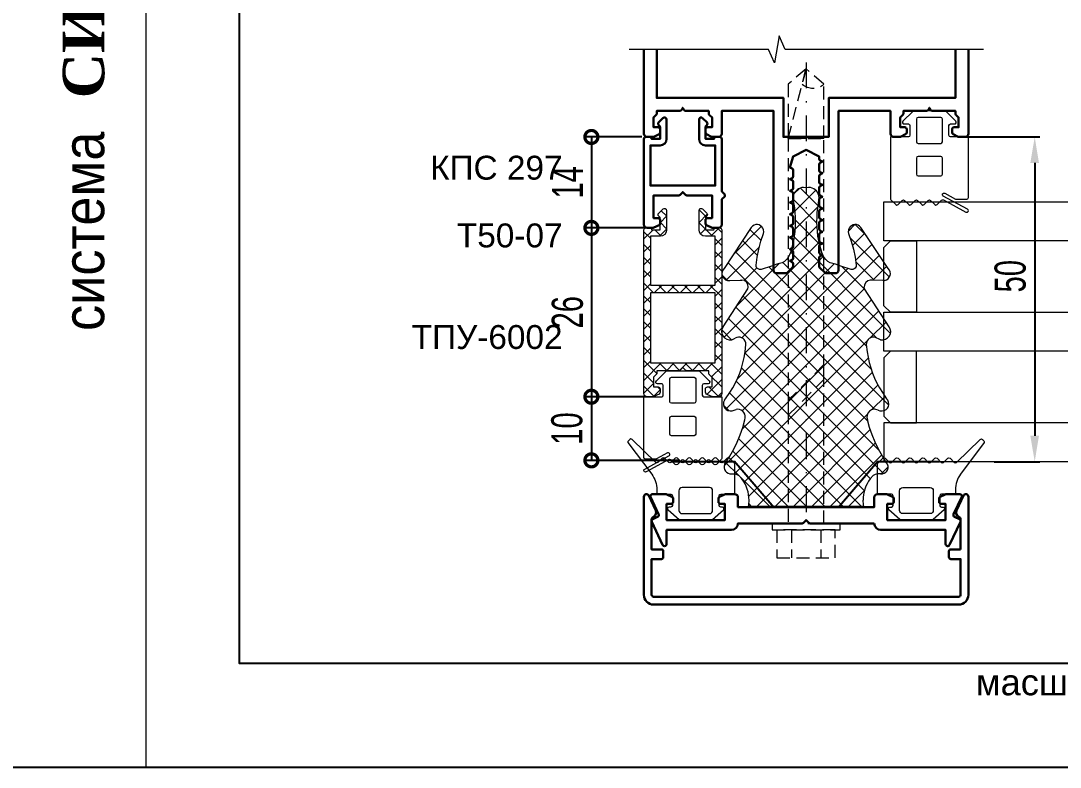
# Model space of a CAD drawing. Extents: x -37 to 8820, y -336 to 478.
# Drawn here: x 5674 to 5774.1, y 0 to 71.8 of the extents above; entities that cross this region are included whole.
import ezdxf
from ezdxf.enums import TextEntityAlignment as Align

# ---------------------------------------------------------------- set-up
doc = ezdxf.new("R2010")
doc.units = 0
doc.header["$LTSCALE"] = 5
doc.linetypes.add('DASHDOT', pattern=[1, 0.5, -0.25, 0, -0.25])
doc.linetypes.add('HIDDEN', pattern=[0.375, 0.25, -0.125])
doc.layers.get('0').update_dxf_attribs({"linetype": 'CONTINUOUS', "lineweight": 30})
doc.layers.get('DEFPOINTS').update_dxf_attribs({"linetype": 'CONTINUOUS'})
for name, color, linetype, lineweight in [('1', 6, 'DASHDOT', 13), ('2', 3, 'HIDDEN', 13), ('Dimentions', 5, 'CONTINUOUS', 15), ('Glass', 5, 'CONTINUOUS', 20), ('Герлен', 7, 'CONTINUOUS', 60), ('Зигзаг', 1, 'CONTINUOUS', 15), ('Текстовый', 7, 'CONTINUOUS', 9), ('Уплотнители', 1, 'CONTINUOUS', 20), ('Штриховка', 1, 'CONTINUOUS', 5)]:
    doc.layers.add(name, color=color, linetype=linetype, lineweight=lineweight)
doc.layers.add('Скрытые', color=14, linetype='CONTINUOUS', plot=False)
doc.styles.add('3', font='RUSS.SHX', dxfattribs={"width": 0.7, "height": 3})
doc.styles.add('Каталожный', font='arial.ttf', dxfattribs={"height": 2.5})
doc.styles.add('Фирм', font='arial.ttf', dxfattribs={"height": 3.5})
doc.styles.add('Фирм5', font='timesbd.ttf', dxfattribs={"height": 4})
doc.dimstyles.new('MX1_6', dxfattribs={"dimtxt": 3, "dimasz": 2.5, "dimexe": 0.5, "dimexo": 0, "dimgap": 0.8, "dimtad": 1, "dimlfac": 1.6, "dimdsep": 46, "dimtxsty": '3', "dimcen": 0, "dimclrd": 256, "dimclre": 256, "dimclrt": 256, "dimaunit": 1, "dimadec": 0, "dimazin": 0, "dimtfac": 1, "dimtmove": 0, "dimatfit": 1, "dimfxl": 1, "dimtvp": 1, "dimtolj": 1, "dimtzin": 0, "dimarcsym": 0})

# ---------------------------------------------------------------- blocks, each defined once
blk = doc.blocks.new('_DotSmall')
at = {"color": 0, "linetype": 'ByBlock', "const_width": 0.5}
blk.add_lwpolyline([(-0.0625, 0, 1), (0.0625, 0, 1)], format="xyb", close=True, dxfattribs=at)
blk = doc.blocks.new('*D931')
at = {"layer": 'DEFPOINTS', "color": 0, "linetype": 'Continuous', "transparency": 16777216}
for p in [(5733.77, 60.65), (5728.91, 51.9), (5734.27, 51.9)]:
    blk.add_point(p, dxfattribs=at)
at = {"layer": 'Dimentions', "linetype": 'Continuous', "lineweight": -2, "transparency": 16777216}
for p, q in [((5733.77, 60.65), (5728.41, 60.65)), ((5728.91, 60.65), (5728.91, 51.9)), ((5734.27, 51.9), (5728.41, 51.9))]:
    blk.add_line(p, q, dxfattribs=at)
at = {"layer": 'Dimentions', "linetype": 'Continuous', "lineweight": -2, "transparency": 16777216, "xscale": 2.5, "yscale": 2.5, "zscale": 2.5}
for p, rotation in [((5728.91, 60.65), 90), ((5728.91, 51.9), 270)]:
    blk.add_blockref('_DotSmall', p, dxfattribs=dict(at, rotation=rotation))
at = {"layer": 'Dimentions', "linetype": 'Continuous', "transparency": 16777216, "insert": (5726.61, 56.28), "char_height": 3, "attachment_point": 5, "rotation": 90, "style": '3'}
blk.add_mtext('\\A1;14', dxfattribs=at)
blk = doc.blocks.new('*D1158')
at = {"layer": 'DEFPOINTS', "color": 0, "transparency": 16777216}
for p in [(5764.61, 60.65), (5767.68, 29.4), (5771.6, 29.4)]:
    blk.add_point(p, dxfattribs=at)
at = {"layer": 'Dimentions', "lineweight": -2, "transparency": 16777216}
for p, q in [((5764.61, 60.65), (5772.1, 60.65)), ((5771.6, 58.15), (5771.6, 31.9)), ((5767.68, 29.4), (5772.1, 29.4))]:
    blk.add_line(p, q, dxfattribs=at)
at = {"layer": 'Dimentions', "transparency": 16777216}
for points in [[(5771.18, 58.15), (5772.01, 58.15), (5771.6, 60.65)], [(5771.18, 31.9), (5772.01, 31.9), (5771.6, 29.4)]]:
    blk.add_solid(points, dxfattribs=at)
at = {"layer": 'Dimentions', "transparency": 16777216, "insert": (5769.25, 47.25), "char_height": 3, "attachment_point": 5, "rotation": 90, "style": '3'}
blk.add_mtext('\\A1;50', dxfattribs=at)
blk = doc.blocks.new('*D1159')
at = {"layer": 'DEFPOINTS', "color": 0, "linetype": 'Continuous', "transparency": 16777216}
for p in [(5734.27, 51.9), (5728.91, 35.65), (5733.96, 35.65)]:
    blk.add_point(p, dxfattribs=at)
at = {"layer": 'Dimentions', "linetype": 'Continuous', "lineweight": -2, "transparency": 16777216}
for p, q in [((5734.27, 51.9), (5728.41, 51.9)), ((5728.91, 51.9), (5728.91, 35.65)), ((5733.96, 35.65), (5728.41, 35.65))]:
    blk.add_line(p, q, dxfattribs=at)
at = {"layer": 'Dimentions', "linetype": 'Continuous', "lineweight": -2, "transparency": 16777216, "xscale": 2.5, "yscale": 2.5, "zscale": 2.5}
for p, rotation in [((5728.91, 51.9), 90), ((5728.91, 35.65), 270)]:
    blk.add_blockref('_DotSmall', p, dxfattribs=dict(at, rotation=rotation))
at = {"layer": 'Dimentions', "linetype": 'Continuous', "transparency": 16777216, "insert": (5726.61, 43.78), "char_height": 3, "attachment_point": 5, "rotation": 90, "style": '3'}
blk.add_mtext('\\A1;26', dxfattribs=at)
blk = doc.blocks.new('*D1160')
at = {"layer": 'DEFPOINTS', "color": 0, "linetype": 'Continuous', "transparency": 16777216}
for p in [(5733.77, 35.65), (5728.91, 29.53), (5737.4, 29.53)]:
    blk.add_point(p, dxfattribs=at)
at = {"layer": 'Dimentions', "linetype": 'Continuous', "lineweight": -2, "transparency": 16777216}
for p, q in [((5733.77, 35.65), (5728.41, 35.65)), ((5728.91, 35.65), (5728.91, 29.53)), ((5737.4, 29.53), (5728.41, 29.53))]:
    blk.add_line(p, q, dxfattribs=at)
at = {"layer": 'Dimentions', "linetype": 'Continuous', "lineweight": -2, "transparency": 16777216, "xscale": 2.5, "yscale": 2.5, "zscale": 2.5}
for p, rotation in [((5728.91, 35.65), 90), ((5728.91, 29.53), 270)]:
    blk.add_blockref('_DotSmall', p, dxfattribs=dict(at, rotation=rotation))
at = {"layer": 'Dimentions', "linetype": 'Continuous', "transparency": 16777216, "insert": (5726.56, 32.59), "char_height": 3, "attachment_point": 5, "rotation": 90, "style": '3'}
blk.add_mtext('\\A1;10', dxfattribs=at)
blk = doc.blocks.new('6')
at = {"layer": 'Уплотнители'}
blk.add_line((4.14, 15.94), (4.14, 4.85), dxfattribs=at)
for points in [[(8.16, 18.24), (8.31, 18.16), (8.95, 17.74), (9.6, 17.36), (10.28, 17.03), (10.99, 16.75), (11.71, 16.5), (12.45, 16.31), (12.64, 16.26)], [(14.34, 18.26), (14.47, 18.15), (15.06, 17.74)], [(21.4, 18.38), (25.03, 16.01), (25.19, 15.97)], [(31.07, 15.55), (30.96, 15.67), (27, 18.3)], [(7.25, 17.55), (7.25, 17.56), (7.25, 17.48), (7.24, 17.26), (7.17, 17.05), (7.09, 16.86), (6.75, 16.57)], [(7.25, 17.48), (7.25, 17.47)], [(13.3, 17.5), (13.37, 17.33), (13.44, 17.14)], [(20.15, 17.56), (20.22, 17.37), (20.31, 17.22)], [(25.85, 17.96), (25.83, 17.77), (25.87, 16.75), (25.89, 16.58)], [(25.83, 17.77), (25.83, 17.75)], [(18.98, 16.26), (19.68, 16.19), (19.86, 16.2)], [(25.87, 16.75), (25.87, 16.73)], [(4.14, 15.94), (4.25, 15.92), (4.69, 15.89)], [(25.03, 16.01), (25.03, 16)], [(34.8, 10.16), (34.77, 10.39), (34.8, 10.63)], [(34.77, 10.39), (34.77, 10.38)], [(27.55, 8.08), (27.55, 8.07)], [(27.23, 7.06), (27.23, 7.05)], [(26.89, 6.06), (26.89, 6.04)], [(27, 2.49), (30.96, 5.12), (31.07, 5.24)], [(4.14, 4.85), (4.25, 4.87), (4.69, 4.9)], [(7.25, 3.21), (7.25, 3.23), (7.25, 3.31), (7.24, 3.52), (7.17, 3.74), (7.09, 3.93), (6.75, 4.22)], [(8.16, 2.55), (8.31, 2.64), (8.95, 3.05), (9.6, 3.43), (10.28, 3.76), (10.99, 4.04), (11.71, 4.29), (12.45, 4.48)], [(19.86, 4.59), (19.68, 4.61), (18.98, 4.53)], [(21.4, 2.41), (25.03, 4.78), (25.19, 4.82)], [(25.85, 2.83), (25.83, 3.02), (25.87, 4.04), (25.89, 4.22)], [(25.87, 4.04), (25.87, 4.03)], [(7.25, 3.31), (7.25, 3.29)], [(13.37, 3.46), (13.37, 3.47), (13.3, 3.29)], [(15.06, 3.05), (14.47, 2.64), (14.34, 2.53)], [(20.15, 3.23), (20.22, 3.42), (20.31, 3.57)], [(25.83, 3.02), (25.83, 3.01)]]:
    blk.add_lwpolyline(points, dxfattribs=at)
for points in [[(34.01, 11.63), (33.78, 11.66), (33.55, 11.63), (32.83, 11.52, -0.091156), (29.23, 11.71), (28.54, 11.9), (28.3, 11.99), (28.06, 12.12), (27.86, 12.29), (27.68, 12.48), (27.55, 12.71), (27.41, 13.22), (27.23, 13.73), (26.89, 14.73), (26.91, 14.88), (26.96, 15.02), (27.04, 15.13), (27.18, 15.2), (27.32, 15.22), (28.09, 15.11), (28.87, 14.95), (29.63, 14.75), (30.38, 14.49), (30.54, 14.46), (30.72, 14.49)], [(30.72, 6.3), (30.54, 6.33), (30.38, 6.3), (29.63, 6.04), (28.87, 5.84), (28.09, 5.67), (27.32, 5.57), (27.18, 5.59), (27.04, 5.66), (26.96, 5.78), (26.91, 5.91), (26.89, 6.06), (27.23, 7.06), (27.41, 7.57), (27.55, 8.08), (27.68, 8.31), (27.86, 8.5), (28.06, 8.67), (28.3, 8.8), (28.54, 8.88), (29.23, 9.08, -0.091156), (32.83, 9.27), (33.55, 9.16), (33.78, 9.13), (34.01, 9.16)]]:
    blk.add_lwpolyline(points, format="xyb", dxfattribs=at)
blk.add_arc((12.73, 3.81), 0.725, 331.9967, 113.1643, dxfattribs=at)
for points in [[(8.16, 18.24), (7.71, 18.46), (7.17, 18.06), (7.25, 17.56)], [(14.34, 18.26), (13.77, 18.56), (13.2, 18.12), (13.3, 17.5)], [(21.4, 18.38), (20.8, 18.83), (19.98, 18.25), (20.15, 17.56)], [(27, 18.3), (26.59, 18.7), (25.97, 18.51), (25.85, 17.96)], [(12.64, 16.26), (13.11, 16.19), (13.59, 16.67), (13.44, 17.14)], [(15.06, 17.74), (16.32, 16.93), (17.5, 16.51), (18.98, 16.26)], [(19.86, 16.2), (20.31, 16.33), (20.53, 16.81), (20.31, 17.22)], [(4.69, 15.89), (5.41, 15.88), (6.18, 16.13), (6.75, 16.57)], [(25.19, 15.97), (25.54, 15.94), (25.89, 16.23), (25.89, 16.58)], [(30.72, 14.49), (31.17, 14.59), (31.4, 15.2), (31.07, 15.55)], [(34.8, 10.63), (34.81, 11.08), (34.45, 11.55), (34.01, 11.63)], [(34.01, 9.16), (34.48, 9.29), (34.79, 9.66), (34.8, 10.16)], [(31.07, 5.24), (31.4, 5.59), (31.17, 6.2), (30.72, 6.3)], [(6.75, 4.22), (6.18, 4.66), (5.41, 4.9), (4.69, 4.9)], [(18.98, 4.53), (17.59, 4.3), (16.23, 3.84), (15.06, 3.05)], [(20.31, 3.57), (20.52, 3.98), (20.33, 4.45), (19.86, 4.59)], [(25.89, 4.22), (25.88, 4.56), (25.53, 4.85), (25.19, 4.82)], [(7.25, 3.23), (7.18, 2.72), (7.71, 2.33), (8.16, 2.55)], [(13.3, 3.29), (13.2, 2.67), (13.77, 2.23), (14.34, 2.53)], [(20.15, 3.23), (19.98, 2.53), (20.8, 1.95), (21.4, 2.41)], [(25.85, 2.83), (25.94, 2.29), (26.63, 2.1), (27, 2.49)]]:
    blk.add_open_spline(points, degree=3, dxfattribs=at)

msp = doc.modelspace()

# ---------------------------------------------------------------- hatches: boundary and pattern name
at = {"layer": 'Штриховка', "lineweight": 5}
h = msp.add_hatch(dxfattribs=at)
h.set_pattern_fill('NET', color=256, scale=10, angle=135, style=0)
h.set_pattern_definition([(135, (3554.3131, -7072.7555), (-0.88388348, -0.88388348), []), (225, (3554.3131, -7072.7555), (0.88388348, -0.88388348), [])])
edge = h.paths.add_edge_path()
edge.add_spline(control_points=[(5749.3553, 55.7916), (5748.8962, 55.8074), (5748.4271, 55.4426), (5748.3486, 55.0026)], knot_values=[0, 0, 0, 0, 1, 1, 1, 1], degree=3, periodic=0)
edge.add_line((5748.3486, 55.0026), (5748.3214, 54.7713))
edge.add_line((5748.3214, 54.7713), (5748.3486, 54.5401))
edge.add_line((5748.3486, 54.5401), (5748.4575, 53.8191))
edge.add_arc((5738.5947, 52.5414), 9.9451, 346.547552, 367.381309, ccw=False)
edge.add_line((5748.267, 50.2278), (5748.0766, 49.534))
edge.add_line((5748.0766, 49.534), (5747.995, 49.2892))
edge.add_line((5747.995, 49.2892), (5747.8589, 49.0579))
edge.add_line((5747.8589, 49.0579), (5747.6957, 48.8538))
edge.add_line((5747.6957, 48.8538), (5747.5052, 48.677))
edge.add_line((5747.5052, 48.677), (5747.274, 48.541))
edge.add_line((5747.274, 48.541), (5746.757, 48.4049))
edge.add_line((5746.757, 48.4049), (5746.2537, 48.2281))
edge.add_line((5746.2537, 48.2281), (5745.2471, 47.888))
edge.add_line((5745.2471, 47.888), (5745.0974, 47.9016))
edge.add_line((5745.0974, 47.9016), (5744.9614, 47.956))
edge.add_line((5744.9614, 47.956), (5744.8526, 48.0376))
edge.add_line((5744.8526, 48.0376), (5744.7846, 48.1737))
edge.add_line((5744.7846, 48.1737), (5744.7573, 48.3097))
edge.add_line((5744.7573, 48.3097), (5744.8662, 49.0851))
edge.add_line((5744.8662, 49.0851), (5745.0294, 49.8605))
edge.add_line((5745.0294, 49.8605), (5745.2335, 50.6223))
edge.add_line((5745.2335, 50.6223), (5745.4919, 51.3705))
edge.add_line((5745.4919, 51.3705), (5745.5191, 51.5337))
edge.add_line((5745.5191, 51.5337), (5745.4919, 51.7106))
edge.add_spline(control_points=[(5745.4919, 51.7106), (5745.3929, 52.1654), (5744.7809, 52.3948), (5744.4309, 52.0642)], knot_values=[0, 0, 0, 0, 1, 1, 1, 1], degree=3, periodic=0)
edge.add_line((5744.4309, 52.0642), (5744.3084, 51.9554))
edge.add_line((5744.3084, 51.9554), (5741.683, 47.9968))
edge.add_spline(control_points=[(5741.683, 47.9968), (5741.2792, 47.5819), (5741.4708, 46.9618), (5742.0231, 46.8405)], knot_values=[0, 0, 0, 0, 1, 1, 1, 1], degree=3, periodic=0)
edge.add_line((5742.0231, 46.8405), (5742.2135, 46.8269))
edge.add_line((5742.2135, 46.8269), (5743.2338, 46.8678))
edge.add_line((5743.2338, 46.8678), (5743.397, 46.8814))
edge.add_spline(control_points=[(5743.397, 46.8814), (5743.7491, 46.8827), (5744.0393, 46.5311), (5744.0092, 46.1876)], knot_values=[0, 0, 0, 0, 1, 1, 1, 1], degree=3, periodic=0)
edge.add_line((5744.0092, 46.1876), (5743.9683, 46.0243))
edge.add_line((5743.9683, 46.0243), (5741.6014, 42.3922))
edge.add_spline(control_points=[(5741.6014, 42.3922), (5741.1468, 41.7932), (5741.7265, 40.9745), (5742.4176, 41.1407)], knot_values=[0, 0, 0, 0, 1, 1, 1, 1], degree=3, periodic=0)
edge.add_line((5742.4176, 41.1407), (5742.608, 41.2087))
edge.add_line((5742.608, 41.2087), (5742.7576, 41.304))
edge.add_spline(control_points=[(5742.7576, 41.304), (5743.168, 41.5191), (5743.6528, 41.3015), (5743.7779, 40.8551)], knot_values=[0, 0, 0, 0, 1, 1, 1, 1], degree=3, periodic=0)
edge.add_line((5743.7771, 40.8659), (5743.7915, 40.6782))
edge.add_line((5743.7915, 40.6782), (5743.7235, 39.9708))
edge.add_spline(control_points=[(5743.7235, 39.9708), (5743.4727, 38.4946), (5743.0513, 37.3173), (5742.2407, 36.0531)], knot_values=[0, 0, 0, 0, 1, 1, 1, 1], degree=3, periodic=0)
edge.add_line((5742.2407, 36.0531), (5741.8326, 35.4681))
edge.add_line((5741.8326, 35.4681), (5741.7238, 35.3321))
edge.add_spline(control_points=[(5741.7238, 35.3321), (5741.42, 34.761), (5741.8657, 34.1914), (5742.4856, 34.2982)], knot_values=[0, 0, 0, 0, 1, 1, 1, 1], degree=3, periodic=0)
edge.add_line((5742.4856, 34.2982), (5742.6488, 34.3662))
edge.add_line((5742.6488, 34.3662), (5742.8393, 34.4343))
edge.add_spline(control_points=[(5742.8393, 34.4343), (5743.3124, 34.5823), (5743.7958, 34.0987), (5743.7235, 33.6317)], knot_values=[0, 0, 0, 0, 1, 1, 1, 1], degree=3, periodic=0)
edge.add_line((5743.7274, 33.6455), (5743.6691, 33.4412))
edge.add_line((5743.6691, 33.4412), (5743.4786, 32.7066))
edge.add_line((5743.4786, 32.7066), (5743.2338, 31.9857))
edge.add_line((5743.2338, 31.9857), (5742.9481, 31.2783))
edge.add_line((5742.9481, 31.2783), (5742.6216, 30.5981))
edge.add_line((5742.6216, 30.5981), (5742.2407, 29.9451))
edge.add_line((5742.2407, 29.9451), (5741.819, 29.3058))
edge.add_line((5741.819, 29.3058), (5741.7374, 29.1561))
edge.add_spline(control_points=[(5741.7374, 29.1561), (5741.5193, 28.7034), (5741.9195, 28.1676), (5742.4176, 28.2447)], knot_values=[0, 0, 0, 0, 1, 1, 1, 1], degree=3, periodic=0)
edge.add_line((5742.4176, 28.2447), (5742.4312, 28.2447))
edge.add_line((5742.4312, 28.2447), (5742.4992, 28.2447))
edge.add_line((5742.4992, 28.2447), (5742.7168, 28.2311))
edge.add_line((5742.7168, 28.2311), (5742.9345, 28.1631))
edge.add_line((5742.9345, 28.1631), (5743.1249, 28.0815))
edge.add_line((5743.1249, 28.0815), (5743.4106, 27.7414))
edge.add_spline(control_points=[(5743.4106, 27.7414), (5743.8516, 27.1773), (5744.0962, 26.4012), (5744.0908, 25.6873)], knot_values=[0, 0, 0, 0, 1, 1, 1, 1], degree=3, periodic=0)
edge.add_line((5744.0908, 25.6873), (5744.0636, 25.2384))
edge.add_line((5744.0636, 25.2384), (5744.0444, 25.1295))
edge.add_line((5744.0444, 25.1295), (5755.1287, 25.1295))
edge.add_line((5755.1287, 25.1295), (5755.1095, 25.2384))
edge.add_line((5755.1095, 25.2384), (5755.0823, 25.6873))
edge.add_spline(control_points=[(5755.0823, 25.6873), (5755.0769, 26.4012), (5755.3215, 27.1775), (5755.7625, 27.7414)], knot_values=[0, 0, 0, 0, 1, 1, 1, 1], degree=3, periodic=0)
edge.add_line((5755.7548, 27.7323), (5756.0482, 28.0815))
edge.add_line((5756.0482, 28.0815), (5756.2386, 28.1631))
edge.add_line((5756.2386, 28.1631), (5756.4563, 28.2311))
edge.add_line((5756.4563, 28.2311), (5756.6739, 28.2447))
edge.add_line((5756.6739, 28.2447), (5756.6875, 28.2447))
edge.add_line((5756.6875, 28.2447), (5756.7555, 28.2447))
edge.add_spline(control_points=[(5756.7555, 28.2447), (5757.2591, 28.1719), (5757.6518, 28.7016), (5757.4357, 29.1561)], knot_values=[0, 0, 0, 0, 1, 1, 1, 1], degree=3, periodic=0)
edge.add_line((5757.4357, 29.1561), (5757.3405, 29.3058))
edge.add_line((5757.3405, 29.3058), (5756.9324, 29.9451))
edge.add_line((5756.9324, 29.9451), (5756.5515, 30.5981))
edge.add_line((5756.5515, 30.5981), (5756.225, 31.2783))
edge.add_line((5756.225, 31.2783), (5755.9393, 31.9857))
edge.add_line((5755.9393, 31.9857), (5755.6945, 32.7066))
edge.add_line((5755.6945, 32.7066), (5755.504, 33.4412))
edge.add_arc((5756.1704, 33.7263), 0.7248, 61.996669, 203.164313, ccw=False)
edge.add_line((5756.5107, 34.3662), (5756.6875, 34.2982))
edge.add_spline(control_points=[(5756.6875, 34.2982), (5757.3074, 34.1914), (5757.7531, 34.761), (5757.4493, 35.3321)], knot_values=[0, 0, 0, 0, 1, 1, 1, 1], degree=3, periodic=0)
edge.add_line((5757.4493, 35.3321), (5757.3405, 35.4681))
edge.add_line((5757.3405, 35.4681), (5756.9324, 36.0531))
edge.add_spline(control_points=[(5756.9324, 36.0531), (5756.1425, 37.2275), (5755.6811, 38.5817), (5755.4496, 39.9708)], knot_values=[0, 0, 0, 0, 1, 1, 1, 1], degree=3, periodic=0)
edge.add_line((5755.4496, 39.9708), (5755.368, 40.6782))
edge.add_line((5755.368, 40.6782), (5755.3952, 40.8551))
edge.add_spline(control_points=[(5755.3952, 40.8551), (5755.531, 41.3194), (5755.9983, 41.5126), (5756.4154, 41.304)], knot_values=[0, 0, 0, 0, 1, 1, 1, 1], degree=3, periodic=0)
edge.add_line((5756.4025, 41.3122), (5756.5651, 41.2087))
edge.add_line((5756.5651, 41.2087), (5756.7555, 41.1407))
edge.add_spline(control_points=[(5756.7555, 41.1407), (5757.4466, 40.9745), (5758.0263, 41.7932), (5757.5717, 42.3922)], knot_values=[0, 0, 0, 0, 1, 1, 1, 1], degree=3, periodic=0)
edge.add_line((5757.5717, 42.3922), (5755.2047, 46.0243))
edge.add_line((5755.2047, 46.0243), (5755.1639, 46.1876))
edge.add_spline(control_points=[(5755.1639, 46.1876), (5755.1342, 46.5268), (5755.4163, 46.8732), (5755.7625, 46.8814)], knot_values=[0, 0, 0, 0, 1, 1, 1, 1], degree=3, periodic=0)
edge.add_line((5755.7447, 46.8827), (5755.9393, 46.8678))
edge.add_line((5755.9393, 46.8678), (5756.9596, 46.8269))
edge.add_line((5756.9596, 46.8269), (5757.15, 46.8405))
edge.add_spline(control_points=[(5757.15, 46.8405), (5757.6914, 46.9335), (5757.8785, 47.62), (5757.4901, 47.9968)], knot_values=[0, 0, 0, 0, 1, 1, 1, 1], degree=3, periodic=0)
edge.add_line((5757.4901, 47.9968), (5754.8647, 51.9554))
edge.add_line((5754.8647, 51.9554), (5754.7422, 52.0642))
edge.add_spline(control_points=[(5754.7422, 52.0642), (5754.3922, 52.3948), (5753.7802, 52.1654), (5753.6812, 51.7106)], knot_values=[0, 0, 0, 0, 1, 1, 1, 1], degree=3, periodic=0)
edge.add_line((5753.6812, 51.7106), (5753.654, 51.5337))
edge.add_line((5753.654, 51.5337), (5753.6812, 51.3705))
edge.add_line((5753.6812, 51.3705), (5753.9396, 50.6223))
edge.add_line((5753.9396, 50.6223), (5754.1437, 49.8605))
edge.add_line((5754.1437, 49.8605), (5754.3069, 49.0851))
edge.add_line((5754.3069, 49.0851), (5754.4157, 48.3097))
edge.add_line((5754.4157, 48.3097), (5754.3885, 48.1737))
edge.add_line((5754.3885, 48.1737), (5754.3205, 48.0376))
edge.add_line((5754.3205, 48.0376), (5754.1981, 47.956))
edge.add_line((5754.1981, 47.956), (5754.0757, 47.9016))
edge.add_line((5754.0757, 47.9016), (5753.926, 47.888))
edge.add_line((5753.926, 47.888), (5752.9194, 48.2281))
edge.add_line((5752.9194, 48.2281), (5752.4161, 48.4049))
edge.add_line((5752.4161, 48.4049), (5751.8991, 48.541))
edge.add_line((5751.8991, 48.541), (5751.6679, 48.677))
edge.add_line((5751.6679, 48.677), (5751.4774, 48.8538))
edge.add_line((5751.4774, 48.8538), (5751.3142, 49.0579))
edge.add_line((5751.3142, 49.0579), (5751.1781, 49.2892))
edge.add_line((5751.1781, 49.2892), (5751.0965, 49.534))
edge.add_line((5751.0965, 49.534), (5750.9061, 50.2278))
edge.add_arc((5760.5784, 52.5414), 9.9451, 172.618691, 193.452448, ccw=False)
edge.add_line((5750.7156, 53.8191), (5750.8245, 54.5401))
edge.add_line((5750.8245, 54.5401), (5750.8517, 54.7713))
edge.add_line((5750.8517, 54.7713), (5750.8245, 55.0026))
edge.add_spline(control_points=[(5750.8245, 55.0026), (5750.692, 55.4778), (5750.3193, 55.787), (5749.8178, 55.7916)], knot_values=[0, 0, 0, 0, 1, 1, 1, 1], degree=3, periodic=0)
edge.add_line((5749.8178, 55.7916), (5749.5865, 55.7644))
edge.add_line((5749.5865, 55.7644), (5749.3553, 55.7916))
h = msp.add_hatch(dxfattribs=at)
h.set_pattern_fill('ANSI37', color=256, scale=7, style=0)
h.set_pattern_definition([(45, (8108.3299, 7175.7202), (-0.61871843, 0.61871843), []), (135, (8108.3299, 7175.7202), (-0.61871843, -0.61871843), [])])
h.paths.add_polyline_path([(5740.8365, 45.6533), (5734.5865, 45.6533), (5734.5865, 38.9033), (5740.8365, 38.9033)], flags=16)
edge = h.paths.add_edge_path()
edge.add_line((5740.8365, 46.4033), (5740.8365, 51.0908))
edge.add_line((5740.8365, 51.0908), (5739.899, 51.0908))
edge.add_arc((5739.899, 51.7158), 0.625, 180, 270, ccw=False)
edge.add_line((5739.274, 51.7158), (5739.274, 53.5801))
edge.add_arc((5739.4723, 53.5801), 0.1982, 45, 180, ccw=False)
edge.add_line((5739.6124, 53.7202), (5740.0316, 53.301))
edge.add_arc((5739.899, 53.1684), 0.1875, -45, 45, ccw=False)
edge.add_line((5740.0316, 53.0359), (5739.899, 52.9033))
edge.add_line((5739.899, 52.9033), (5739.899, 51.7158))
edge.add_line((5739.899, 51.7158), (5740.7115, 51.7158))
edge.add_arc((5740.899, 51.7158), 0.1875, 90, 180, ccw=False)
edge.add_line((5740.899, 51.9033), (5741.274, 51.9033))
edge.add_arc((5741.274, 51.7158), 0.1875, 0, 90, ccw=False)
edge.add_line((5741.4615, 51.7158), (5741.4615, 35.9658))
edge.add_arc((5741.149, 35.9658), 0.3125, -90, 0, ccw=False)
edge.add_line((5741.149, 35.6533), (5740.5683, 35.6533))
edge.add_arc((5740.5683, 35.8408), 0.1875, 243.434949, 270, ccw=False)
edge.add_line((5740.4845, 35.6731), (5740.0027, 35.914))
edge.add_arc((5740.0865, 36.0817), 0.1875, 180, 243.434949, ccw=False)
edge.add_line((5739.899, 36.0817), (5739.899, 36.4033))
edge.add_arc((5740.0865, 36.4033), 0.1875, 90, 180, ccw=False)
edge.add_line((5740.0865, 36.5908), (5740.524, 36.5908))
edge.add_line((5740.524, 36.5908), (5740.524, 37.5283))
edge.add_line((5740.524, 37.5283), (5740.2665, 37.7859))
edge.add_arc((5740.399, 37.9184), 0.1875, 180, 225, ccw=False)
edge.add_line((5740.2115, 37.9184), (5740.2115, 38.1533))
edge.add_line((5740.2115, 38.1533), (5738.1017, 38.1533))
edge.add_arc((5738.1017, 38.3408), 0.1875, 225, 270, ccw=False)
edge.add_line((5737.9691, 38.2082), (5737.7115, 38.4658))
edge.add_line((5737.7115, 38.4658), (5737.454, 38.2082))
edge.add_arc((5737.3214, 38.3408), 0.1875, 270, 315, ccw=False)
edge.add_line((5737.3214, 38.1533), (5735.2115, 38.1533))
edge.add_line((5735.2115, 38.1533), (5735.2115, 37.9184))
edge.add_arc((5735.024, 37.9184), 0.1875, -45, 0, ccw=False)
edge.add_line((5735.1566, 37.7859), (5734.899, 37.5283))
edge.add_line((5734.899, 37.5283), (5734.899, 36.5908))
edge.add_line((5734.899, 36.5908), (5735.3365, 36.5908))
edge.add_arc((5735.3365, 36.4033), 0.1875, 0, 90, ccw=False)
edge.add_line((5735.524, 36.4033), (5735.524, 36.0817))
edge.add_arc((5735.3365, 36.0817), 0.1875, -63.434949, 0, ccw=False)
edge.add_line((5735.4204, 35.914), (5734.9386, 35.6731))
edge.add_arc((5734.8548, 35.8408), 0.1875, 270, 296.565051, ccw=False)
edge.add_line((5734.8548, 35.6533), (5734.274, 35.6533))
edge.add_arc((5734.274, 35.9658), 0.3125, 180, 270, ccw=False)
edge.add_line((5733.9615, 35.9658), (5733.9615, 51.7158))
edge.add_arc((5734.149, 51.7158), 0.1875, 90, 180, ccw=False)
edge.add_line((5734.149, 51.9033), (5734.524, 51.9033))
edge.add_arc((5734.524, 51.7158), 0.1875, 0, 90, ccw=False)
edge.add_line((5734.7115, 51.7158), (5735.524, 51.7158))
edge.add_line((5735.524, 51.7158), (5735.524, 52.9033))
edge.add_line((5735.524, 52.9033), (5735.3915, 53.0359))
edge.add_arc((5735.524, 53.1684), 0.1875, 135, 225, ccw=False)
edge.add_line((5735.3915, 53.301), (5735.8107, 53.7202))
edge.add_arc((5735.9508, 53.5801), 0.1982, 0, 135, ccw=False)
edge.add_line((5736.149, 53.5801), (5736.149, 51.7158))
edge.add_arc((5735.524, 51.7158), 0.625, -90, 0, ccw=False)
edge.add_line((5735.524, 51.0908), (5734.5865, 51.0908))
edge.add_line((5734.5865, 51.0908), (5734.5865, 46.4033))
edge.add_line((5734.5865, 46.4033), (5740.8365, 46.4033))

# ---------------------------------------------------------------- linework, layer by layer
msp.add_lwpolyline([(5733.9615, 69.0804), (5733.9615, 60.9658, 0.41421356), (5734.274, 60.6533), (5734.8548, 60.6533, 0.11643382), (5734.9386, 60.6731), (5735.4204, 60.914, 0.28407904), (5735.524, 61.0817), (5735.524, 61.4033, 0.41421356), (5735.3365, 61.5908), (5734.899, 61.5908), (5734.899, 62.5283), (5735.1566, 62.7859, 0.19891237), (5735.2115, 62.9184), (5735.2115, 63.1533), (5737.4394, 63.1533, 0.28407904), (5737.6071, 63.2569), (5737.7115, 63.4658), (5737.816, 63.2569, 0.28407904), (5737.9837, 63.1533), (5740.2115, 63.1533), (5740.2115, 62.9184, 0.19891237), (5740.2665, 62.7859), (5740.524, 62.5283), (5740.524, 61.5908), (5740.0865, 61.5908, 0.41421356), (5739.899, 61.4033), (5739.899, 61.0817, 0.28407904), (5740.0027, 60.914), (5740.4845, 60.6731, 0.11643382), (5740.5683, 60.6533), (5741.149, 60.6533, 0.41421356), (5741.4615, 60.9658), (5741.4615, 63.1533), (5746.4615, 63.1533), (5746.4615, 47.8408, 0.41421356), (5746.774, 47.5283), (5747.6339, 47.5283, 0.19891237), (5747.7665, 47.5832), (5748.2816, 48.0984, 0.19891237), (5748.3365, 48.2309), (5748.3365, 48.4436, 0.28407904), (5748.2329, 48.6113), (5748.024, 48.7158), (5748.2329, 48.8202, 0.28407904), (5748.3365, 48.9879), (5748.3365, 49.5686, 0.28407904), (5748.2329, 49.7363), (5748.024, 49.8408), (5748.2329, 49.9452, 0.28407904), (5748.3365, 50.1129), (5748.3365, 50.6936, 0.28407904), (5748.2329, 50.8613), (5748.024, 50.9658), (5748.2329, 51.0702, 0.28407904), (5748.3365, 51.2379), (5748.3365, 51.8186, 0.28407904), (5748.2329, 51.9863), (5748.024, 52.0908), (5748.2329, 52.1952, 0.28407904), (5748.3365, 52.3629), (5748.3365, 52.9436, 0.28407904), (5748.2329, 53.1113), (5748.024, 53.2158), (5748.2329, 53.3202, 0.28407904), (5748.3365, 53.4879), (5748.3365, 54.0686, 0.28407904), (5748.2329, 54.2363), (5748.024, 54.3408), (5748.2329, 54.4452, 0.28407904), (5748.3365, 54.6129), (5748.3365, 55.1936, 0.28407904), (5748.2329, 55.3613), (5748.024, 55.4658), (5748.2329, 55.5702, 0.28407904), (5748.3365, 55.7379), (5748.3365, 56.3186, 0.28407904), (5748.2329, 56.4863), (5748.024, 56.5908), (5748.2329, 56.6952, 0.28407904), (5748.3365, 56.8629), (5748.3365, 57.4436, 0.28407904), (5748.2329, 57.6113), (5748.024, 57.7158), (5748.3365, 58.7783), (5749.5865, 59.4033), (5750.8365, 58.7783), (5750.8365, 58.5504, 0.28407904), (5750.9402, 58.3827), (5751.149, 58.2783), (5750.9402, 58.1738, 0.28407904), (5750.8365, 58.0061), (5750.8365, 57.4254, 0.28407904), (5750.9402, 57.2577), (5751.149, 57.1533), (5750.9402, 57.0488, 0.28407904), (5750.8365, 56.8811), (5750.8365, 56.3004, 0.28407904), (5750.9402, 56.1327), (5751.149, 56.0283), (5750.9402, 55.9238, 0.28407904), (5750.8365, 55.7561), (5750.8365, 55.1754, 0.28407904), (5750.9402, 55.0077), (5751.149, 54.9033), (5750.9402, 54.7988, 0.28407904), (5750.8365, 54.6311), (5750.8365, 54.0504, 0.28407904), (5750.9402, 53.8827), (5751.149, 53.7783), (5750.9402, 53.6738, 0.28407904), (5750.8365, 53.5061), (5750.8365, 52.9254, 0.28407904), (5750.9402, 52.7577), (5751.149, 52.6533), (5750.9402, 52.5488, 0.28407904), (5750.8365, 52.3811), (5750.8365, 51.8004, 0.28407904), (5750.9402, 51.6327), (5751.149, 51.5283), (5750.9402, 51.4238, 0.28407904), (5750.8365, 51.2561), (5750.8365, 50.6754, 0.28407904), (5750.9402, 50.5077), (5751.149, 50.4033), (5750.9402, 50.2988, 0.28407904), (5750.8365, 50.1311), (5750.8365, 49.5504, 0.28407904), (5750.9402, 49.3827), (5751.149, 49.2783), (5750.9402, 49.1738, 0.28407904), (5750.8365, 49.0061), (5750.8365, 48.2309, 0.19891237), (5750.8915, 48.0984), (5751.4066, 47.5832, 0.19891237), (5751.5392, 47.5283), (5752.399, 47.5283, 0.41421356), (5752.7115, 47.8408), (5752.7115, 63.1533), (5757.7115, 63.1533), (5757.7115, 60.9658, 0.41421356), (5758.024, 60.6533), (5758.6048, 60.6533, 0.11643382), (5758.6886, 60.6731), (5759.1704, 60.914, 0.28407904), (5759.274, 61.0817), (5759.274, 61.4033, 0.41421356), (5759.0865, 61.5908), (5758.649, 61.5908), (5758.649, 62.5283), (5758.9066, 62.7859, 0.19891237), (5758.9615, 62.9184), (5758.9615, 63.1533), (5761.1894, 63.1533, 0.28407904), (5761.3571, 63.2569), (5761.4615, 63.4658), (5761.566, 63.2569, 0.28407904), (5761.7337, 63.1533), (5763.9615, 63.1533), (5763.9615, 62.9184, 0.19891237), (5764.0165, 62.7859), (5764.274, 62.5283), (5764.274, 61.5908), (5763.8365, 61.5908, 0.41421356), (5763.649, 61.4033), (5763.649, 61.0817, 0.28407904), (5763.7527, 60.914), (5764.2345, 60.6731, 0.11643382), (5764.3183, 60.6533), (5764.899, 60.6533, 0.41421356), (5765.2115, 60.9658), (5765.2115, 69.0804)], format="xyb")
msp.add_lwpolyline([(5735.2115, 69.0804), (5735.2115, 64.4033), (5747.399, 64.4033), (5747.399, 60.6533), (5751.774, 60.6533), (5751.774, 64.4033), (5763.9615, 64.4033), (5763.9615, 69.0804)])
for points in [[(5741.5165, 55.3635, -0.19891237), (5741.4615, 55.4961), (5741.4615, 60.4658, 0.41421356), (5741.274, 60.6533), (5740.899, 60.6533, 0.41421356), (5740.7115, 60.4658), (5739.899, 60.4658), (5739.899, 61.5849, -0.19891237), (5739.954, 61.7175), (5740.0316, 61.7951, 0.41421356), (5740.0316, 62.0603), (5739.6236, 62.4683, 0.66817864), (5739.274, 62.3235), (5739.274, 60.4658, 0.41421356), (5739.899, 59.8408), (5740.8365, 59.8408), (5740.8365, 55.9658), (5734.5865, 55.9658), (5734.5865, 59.8408), (5735.524, 59.8408, 0.41421356), (5736.149, 60.4658), (5736.149, 62.3235, 0.66817864), (5735.7995, 62.4683), (5735.3915, 62.0603, 0.41421356), (5735.3915, 61.7951), (5735.4691, 61.7175, -0.19891237), (5735.524, 61.5849), (5735.524, 60.4658), (5734.7115, 60.4658, 0.41421356), (5734.524, 60.6533), (5734.149, 60.6533, 0.41421356), (5733.9615, 60.4658), (5733.9615, 52.2158, 0.41421356), (5734.274, 51.9033), (5734.8548, 51.9033, 0.11643382), (5734.9386, 51.9231), (5735.4204, 52.164, 0.28407904), (5735.524, 52.3317), (5735.524, 52.6533, 0.41421356), (5735.3365, 52.8408), (5734.899, 52.8408), (5734.899, 55.0283), (5737.3214, 55.0283, 0.19891237), (5737.454, 55.0832), (5737.7115, 55.3408), (5737.9691, 55.0832, 0.19891237), (5738.1017, 55.0283), (5740.524, 55.0283), (5740.524, 52.8408), (5740.0865, 52.8408, 0.41421356), (5739.899, 52.6533), (5739.899, 52.3317, 0.28407904), (5740.0027, 52.164), (5740.4845, 51.9231, 0.11643382), (5740.5683, 51.9033), (5741.149, 51.9033, 0.41421356), (5741.4615, 52.2158), (5741.4615, 54.5604, -0.19891237), (5741.5165, 54.693), (5741.7191, 54.8957, 0.41421356), (5741.7191, 55.1609)], [(5764.4615, 20.9658), (5764.4615, 23.7916, 0.27973928), (5764.2596, 24.1242, -0.40155944), (5764.065, 24.6973), (5764.735, 26.1339, -0.80258485), (5765.2115, 26.0283), (5765.2115, 16.5908, -0.41421356), (5764.274, 15.6533), (5734.899, 15.6533, -0.41421356), (5733.9615, 16.5908), (5733.9615, 26.0283, -0.80258485), (5734.4381, 26.1339), (5735.1081, 24.6973, -0.40155944), (5734.9135, 24.1242, 0.27973928), (5734.7115, 23.7916), (5734.7115, 20.9658), (5735.649, 20.9658, -0.41421356), (5735.8365, 20.7783), (5735.8365, 20.2158, -0.41421356), (5735.649, 20.0283), (5734.7115, 20.0283), (5734.7115, 16.5908, 0.41421356), (5734.899, 16.4033), (5764.274, 16.4033, 0.41421356), (5764.4615, 16.5908), (5764.4615, 20.0283), (5763.524, 20.0283, -0.41421356), (5763.3365, 20.2158), (5763.3365, 20.7783, -0.41421356), (5763.524, 20.9658)], [(5756.149, 23.4658), (5749.9767, 23.4658, -0.19891237), (5749.8441, 23.5207), (5749.5865, 23.7783), (5749.329, 23.5207, -0.19891237), (5749.1964, 23.4658), (5743.024, 23.4658, -0.41421356), (5742.399, 22.8408), (5736.149, 22.8408), (5736.149, 21.4658, -0.41421356), (5735.9615, 21.2783), (5735.9426, 21.2783, -0.29147342), (5735.7726, 21.3865), (5734.7291, 23.6243, -0.41421356), (5734.8198, 23.8735), (5735.2916, 24.0935, 0.41421356), (5735.3823, 24.3427), (5734.6041, 26.0115, -0.54861879), (5734.774, 26.2783), (5736.1048, 26.2783, -0.11643382), (5736.1886, 26.2585), (5736.6704, 26.0176, -0.28407904), (5736.774, 25.8499), (5736.774, 25.5283, -0.41421356), (5736.5865, 25.3408), (5736.149, 25.3408), (5736.149, 23.7783), (5741.774, 23.7783), (5741.774, 25.3408), (5741.3365, 25.3408, -0.41421356), (5741.149, 25.5283), (5741.149, 25.8499, -0.28407904), (5741.2527, 26.0176), (5741.7345, 26.2585, -0.11643382), (5741.8183, 26.2783), (5742.7115, 26.2783, -0.41421356), (5743.024, 25.9658), (5743.024, 25.0283), (5756.149, 25.0283), (5756.149, 25.9658, -0.41421356), (5756.4615, 26.2783), (5757.3548, 26.2783, -0.11643382), (5757.4386, 26.2585), (5757.9204, 26.0176, -0.28407904), (5758.024, 25.8499), (5758.024, 25.5283, -0.41421356), (5757.8365, 25.3408), (5757.399, 25.3408), (5757.399, 23.7783), (5763.024, 23.7783), (5763.024, 25.3408), (5762.5865, 25.3408, -0.41421356), (5762.399, 25.5283), (5762.399, 25.8499, -0.28407904), (5762.5027, 26.0176), (5762.9845, 26.2585, -0.11643382), (5763.0683, 26.2783), (5764.399, 26.2783, -0.54861879), (5764.569, 26.0115), (5763.7908, 24.3427, 0.41421356), (5763.8815, 24.0935), (5764.3533, 23.8735, -0.41421356), (5764.444, 23.6243), (5763.4005, 21.3865, -0.29147342), (5763.2305, 21.2783), (5763.2115, 21.2783, -0.41421356), (5763.024, 21.4658), (5763.024, 22.8408), (5756.774, 22.8408, -0.41421356)]]:
    msp.add_lwpolyline(points, format="xyb", close=True)
at = {"layer": '1'}
msp.add_line((5749.5865, 67.8304), (5749.5865, 23.4658), dxfattribs=at)
at = {"layer": '2'}
for p, q in [((5748.1803, 22.8408), (5748.1803, 20.1533)), ((5750.9928, 22.8408), (5750.9928, 20.1533))]:
    msp.add_line(p, q, dxfattribs=at)
msp.add_lwpolyline([(5751.3014, 60.4996), (5751.3014, 65.7246), (5749.5846, 67.2175), (5747.8678, 65.7246), (5747.8678, 60.4996), (5751.3014, 60.4996)], dxfattribs=at)
msp.add_lwpolyline([(5747.8678, 60.4996), (5749.5846, 67.2175), (5749.2031, 65.7246, 0.36330791), (5751.3014, 65.7246)], format="xyb", dxfattribs=at)
for points in [[(5751.3053, 23.4658), (5751.3014, 60.4996), (5749.5865, 60.4996), (5747.8678, 60.4996), (5747.8678, 23.4658)], [(5747.8678, 33.8737), (5751.3053, 37.3112), (5751.3053, 38.7435), (5747.8678, 35.306)], [(5752.8678, 22.8408), (5752.8678, 23.4658), (5746.3053, 23.4658), (5746.3053, 22.8408)], [(5752.399, 22.8408), (5746.774, 22.8408), (5746.774, 20.1533), (5752.399, 20.1533)]]:
    msp.add_lwpolyline(points, close=True, dxfattribs=at)
at = {"layer": 'Dimentions', "linetype": 'Continuous'}
msp.add_line((5686, 297), (5686, 0), dxfattribs=at)
at = {"layer": 'Glass'}
for points in [[(5796.1539, 50.6533), (5757.0865, 50.6533), (5757.0865, 54.4033), (5796.1539, 54.4033)], [(5757.0865, 44.4033), (5757.0865, 50.0283), (5757.7115, 50.6533), (5760.2115, 50.6533), (5760.2115, 43.7783), (5757.7115, 43.7783)], [(5796.1539, 40.0283), (5757.0865, 40.0283), (5757.0865, 43.7783), (5796.1539, 43.7783)], [(5757.0865, 39.4033), (5757.0865, 33.7783), (5757.7115, 33.1533), (5760.2115, 33.1533), (5760.2115, 40.0283), (5757.7115, 40.0283)], [(5796.1539, 33.1533), (5757.0865, 33.1533), (5757.0865, 29.4033), (5796.1539, 29.4033)]]:
    msp.add_lwpolyline(points, close=True, dxfattribs=at)
at = {"layer": 'Герлен', "ltscale": 2, "const_width": 0.1875}
msp.add_lwpolyline([(5762.4545, 29.4033), (5756.4615, 29.4033), (5752.7115, 25.0283), (5746.4615, 25.0283), (5742.7115, 29.4033), (5736.5312, 29.4033)], dxfattribs=at)
at = {"layer": 'Зигзаг'}
msp.add_lwpolyline([(5766.6559, 69.0804), (5747.5621, 69.0804), (5746.9812, 70.3983), (5746.5456, 67.7856), (5745.9631, 69.0804), (5732.5526, 69.0804)], dxfattribs=at)
at = {"layer": 'Скрытые', "linetype": 'Continuous'}
for points in [[(5880, 297), (5670, 297), (5670, 0), (5880, 0)], [(5860, 10), (5860, 287), (5695, 287), (5695, 10)]]:
    msp.add_lwpolyline(points, close=True, dxfattribs=at)
at = {"layer": 'Уплотнители'}
for points in [[(5762.9423, 55.2391), (5763.9874, 54.6722, 0.12491271), (5764.0619, 54.6533), (5765.0553, 54.6533, 0.41421356), (5765.2115, 54.8095), (5765.2115, 60.6533), (5763.4928, 60.6533, -0.41421356), (5763.3365, 60.8095), (5763.3365, 61.747, -0.41421356), (5763.4928, 61.9033), (5763.899, 61.9033, 0.66858666), (5764.0094, 62.1701), (5763.0698, 63.1076, 0.19861919), (5762.9594, 63.1533), (5759.9637, 63.1533, 0.19861919), (5759.8533, 63.1076), (5758.9137, 62.1701, 0.66858666), (5759.024, 61.9033), (5759.4303, 61.9033, -0.41421356), (5759.5865, 61.747), (5759.5865, 60.8095, -0.41421356), (5759.4303, 60.6533), (5757.7115, 60.6533), (5757.7115, 54.718, 0.19891237), (5757.7573, 54.6075), (5758.2261, 54.1388, 0.41421356), (5758.447, 54.1388), (5758.8511, 54.5428, -0.41421356), (5759.072, 54.5428), (5759.4761, 54.1388, 0.41421356), (5759.697, 54.1388), (5760.1011, 54.5428, -0.41421356), (5760.322, 54.5428), (5760.7261, 54.1388, 0.41421356), (5760.947, 54.1388), (5761.3511, 54.5428, -0.41421356), (5761.572, 54.5428), (5761.9761, 54.1388, 0.41421356), (5762.197, 54.1388), (5762.6291, 54.5708, -0.33207606), (5762.8141, 54.5977), (5764.9808, 53.4222, 1), (5765.1298, 53.6969), (5762.7933, 54.9645, -1)], [(5762.5553, 62.5283), (5760.3678, 62.5283, 0.41421356), (5760.2115, 62.372), (5760.2115, 60.1845, 0.41421356), (5760.3678, 60.0283), (5762.5553, 60.0283, 0.41421356), (5762.7115, 60.1845), (5762.7115, 62.372, 0.41421356)], [(5762.5553, 58.7783), (5760.3678, 58.7783, 0.41421356), (5760.2115, 58.622), (5760.2115, 57.0595, 0.41421356), (5760.3678, 56.9033), (5762.5553, 56.9033, 0.41421356), (5762.7115, 57.0595), (5762.7115, 58.622, 0.41421356)], [(5740.8365, 46.4033), (5740.8365, 51.0908), (5739.899, 51.0908, -0.41421356), (5739.274, 51.7158), (5739.274, 53.5801, -0.66817864), (5739.6124, 53.7202), (5740.0316, 53.301, -0.41421356), (5740.0316, 53.0359), (5739.899, 52.9033), (5739.899, 51.7158), (5740.7115, 51.7158, -0.41421356), (5740.899, 51.9033), (5741.274, 51.9033, -0.41421356), (5741.4615, 51.7158), (5741.4615, 35.9658, -0.41421356), (5741.149, 35.6533), (5740.5683, 35.6533, -0.11643382), (5740.4845, 35.6731), (5740.0027, 35.914, -0.28407904), (5739.899, 36.0817), (5739.899, 36.4033, -0.41421356), (5740.0865, 36.5908), (5740.524, 36.5908), (5740.524, 37.5283), (5740.2665, 37.7859, -0.19891237), (5740.2115, 37.9184), (5740.2115, 38.1533), (5738.1017, 38.1533, -0.19891237), (5737.9691, 38.2082), (5737.7115, 38.4658), (5737.454, 38.2082, -0.19891237), (5737.3214, 38.1533), (5735.2115, 38.1533), (5735.2115, 37.9184, -0.19891237), (5735.1566, 37.7859), (5734.899, 37.5283), (5734.899, 36.5908), (5735.3365, 36.5908, -0.41421356), (5735.524, 36.4033), (5735.524, 36.0817, -0.28407904), (5735.4204, 35.914), (5734.9386, 35.6731, -0.11643382), (5734.8548, 35.6533), (5734.274, 35.6533, -0.41421356), (5733.9615, 35.9658), (5733.9615, 51.7158, -0.41421356), (5734.149, 51.9033), (5734.524, 51.9033, -0.41421356), (5734.7115, 51.7158), (5735.524, 51.7158), (5735.524, 52.9033), (5735.3915, 53.0359, -0.41421356), (5735.3915, 53.301), (5735.8107, 53.7202, -0.66817864), (5736.149, 53.5801), (5736.149, 51.7158, -0.41421356), (5735.524, 51.0908), (5734.5865, 51.0908), (5734.5865, 46.4033)], [(5736.2308, 30.2391), (5735.1857, 29.6722, -0.12491271), (5735.1112, 29.6533), (5734.1178, 29.6533, -0.41421356), (5733.9615, 29.8095), (5733.9615, 35.6533), (5735.6803, 35.6533, 0.41421356), (5735.8365, 35.8095), (5735.8365, 36.747, 0.41421356), (5735.6803, 36.9033), (5735.274, 36.9033, -0.66858666), (5735.1637, 37.1701), (5736.1033, 38.1076, -0.19861919), (5736.2137, 38.1533), (5739.2094, 38.1533, -0.19861919), (5739.3198, 38.1076), (5740.2594, 37.1701, -0.66858666), (5740.149, 36.9033), (5739.7428, 36.9033, 0.41421356), (5739.5865, 36.747), (5739.5865, 35.8095, 0.41421356), (5739.7428, 35.6533), (5741.4615, 35.6533), (5741.4615, 29.718, -0.19891237), (5741.4158, 29.6075), (5740.947, 29.1388, -0.41421356), (5740.7261, 29.1388), (5740.322, 29.5428, 0.41421356), (5740.1011, 29.5428), (5739.697, 29.1388, -0.41421356), (5739.4761, 29.1388), (5739.072, 29.5428, 0.41421356), (5738.8511, 29.5428), (5738.447, 29.1388, -0.41421356), (5738.2261, 29.1388), (5737.822, 29.5428, 0.41421356), (5737.6011, 29.5428), (5737.197, 29.1388, -0.41421356), (5736.9761, 29.1388), (5736.544, 29.5708, 0.33207606), (5736.359, 29.5977), (5734.1923, 28.4222, -1), (5734.0433, 28.6969), (5736.3798, 29.9645, 1)], [(5736.6178, 37.5283), (5738.8053, 37.5283, -0.41421356), (5738.9615, 37.372), (5738.9615, 35.1845, -0.41421356), (5738.8053, 35.0283), (5736.6178, 35.0283, -0.41421356), (5736.4615, 35.1845), (5736.4615, 37.372, -0.41421356)], [(5736.6178, 33.7783), (5738.8053, 33.7783, -0.41421356), (5738.9615, 33.622), (5738.9615, 32.0595, -0.41421356), (5738.8053, 31.9033), (5736.6178, 31.9033, -0.41421356), (5736.4615, 32.0595), (5736.4615, 33.622, -0.41421356)], [(5741.3678, 25.0283, -0.41421356), (5741.2115, 25.1845), (5741.2115, 26.122, -0.41421356), (5741.3678, 26.2783), (5742.7115, 26.2783), (5742.7115, 29.1662, 0.19891237), (5742.6749, 29.2546), (5742.197, 29.7325, 0.41421356), (5741.9761, 29.7325), (5741.572, 29.3285, -0.41421356), (5741.3511, 29.3285), (5740.947, 29.7325, 0.41421356), (5740.7261, 29.7325), (5740.322, 29.3285, -0.41421356), (5740.1011, 29.3285), (5739.697, 29.7325, 0.41421356), (5739.4761, 29.7325), (5739.072, 29.3285, -0.41421356), (5738.8511, 29.3285), (5738.447, 29.7325, 0.41421356), (5738.2261, 29.7325), (5737.822, 29.3285, -0.41421356), (5737.6011, 29.3285), (5737.197, 29.7325, 0.41421356), (5736.9761, 29.7325), (5736.572, 29.3285, -0.41421356), (5736.3511, 29.3285), (5735.947, 29.7325, 0.41421356), (5735.7261, 29.7325), (5735.322, 29.3285, -0.41421356), (5735.1011, 29.3285), (5732.822, 31.5428, 0.41421356), (5732.6011, 31.5428), (5732.4697, 31.4115, 0.29253821), (5732.4336, 31.247), (5734.7144, 28.1938, -0.16178775), (5735.2115, 26.6976), (5735.2115, 26.2783), (5736.5553, 26.2783, -0.41421356), (5736.7115, 26.122), (5736.7115, 25.1845, -0.41421356), (5736.5553, 25.0283), (5736.399, 25.0283, 0.66858666), (5736.2887, 24.7614), (5737.3533, 23.8239, 0.19861919), (5737.4637, 23.7783), (5740.4594, 23.7783, 0.19861919), (5740.5698, 23.8239), (5741.6344, 24.7614, 0.66858666), (5741.524, 25.0283)], [(5757.8053, 25.0283, 0.41421356), (5757.9615, 25.1845), (5757.9615, 26.122, 0.41421356), (5757.8053, 26.2783), (5756.4615, 26.2783), (5756.4615, 29.1662, -0.19891237), (5756.4982, 29.2546), (5756.9761, 29.7325, -0.41421356), (5757.197, 29.7325), (5757.6011, 29.3285, 0.41421356), (5757.822, 29.3285), (5758.2261, 29.7325, -0.41421356), (5758.447, 29.7325), (5758.8511, 29.3285, 0.41421356), (5759.072, 29.3285), (5759.4761, 29.7325, -0.41421356), (5759.697, 29.7325), (5760.1011, 29.3285, 0.41421356), (5760.322, 29.3285), (5760.7261, 29.7325, -0.41421356), (5760.947, 29.7325), (5761.3511, 29.3285, 0.41421356), (5761.572, 29.3285), (5761.9761, 29.7325, -0.41421356), (5762.197, 29.7325), (5762.6011, 29.3285, 0.41421356), (5762.822, 29.3285), (5763.2261, 29.7325, -0.41421356), (5763.447, 29.7325), (5763.8511, 29.3285, 0.41421356), (5764.072, 29.3285), (5766.3511, 31.5428, -0.41421356), (5766.572, 31.5428), (5766.7034, 31.4115, -0.29253821), (5766.7395, 31.247), (5764.4587, 28.1938, 0.16178775), (5763.9615, 26.6976), (5763.9615, 26.2783), (5762.6178, 26.2783, 0.41421356), (5762.4615, 26.122), (5762.4615, 25.1845, 0.41421356), (5762.6178, 25.0283), (5762.774, 25.0283, -0.66858666), (5762.8844, 24.7614), (5761.8198, 23.8239, -0.19861919), (5761.7094, 23.7783), (5758.7137, 23.7783, -0.19861919), (5758.6033, 23.8239), (5757.5387, 24.7614, -0.66858666), (5757.649, 25.0283)], [(5737.649, 24.4033), (5740.274, 24.4033, 0.41421356), (5740.5865, 24.7158), (5740.5865, 26.5908, 0.41421356), (5740.274, 26.9033), (5737.649, 26.9033, 0.41421356), (5737.3365, 26.5908), (5737.3365, 24.7158, 0.41421356)], [(5761.524, 24.4033), (5758.899, 24.4033, -0.41421356), (5758.5865, 24.7158), (5758.5865, 26.5908, -0.41421356), (5758.899, 26.9033), (5761.524, 26.9033, -0.41421356), (5761.8365, 26.5908), (5761.8365, 24.7158, -0.41421356)]]:
    msp.add_lwpolyline(points, format="xyb", close=True, dxfattribs=at)
msp.add_lwpolyline([(5740.8365, 45.6533), (5734.5865, 45.6533), (5734.5865, 38.9033), (5740.8365, 38.9033)], close=True, dxfattribs=at)

# ---------------------------------------------------------------- block references
at = {"layer": 'Dimentions', "rotation": 90}
msp.add_blockref('6', (5759.9811, 20.9933), dxfattribs=at)

# ---------------------------------------------------------------- texts
at = {"layer": 'Скрытые', "linetype": 'Continuous', "insert": (5777.5, 7.9386), "char_height": 3.5, "width": 165, "attachment_point": 5, "style": 'Каталожный'}
msp.add_mtext('\\pxqc;{\\H0.71429x;масштаб 1:1,6}', dxfattribs=at)
at = {"layer": 'Текстовый', "style": 'Фирм5'}
msp.add_text('СИАЛ  КП50К', height=4, rotation=90, dxfattribs=at).set_placement((5682, 64.3724))
at = {"layer": 'Текстовый', "style": 'Фирм', "width": 0.9}
msp.add_text(' система ', height=4, rotation=90, dxfattribs=at).set_placement((5682, 51.5762), align=Align.CENTER)
at = {"layer": 'Текстовый', "linetype": 'Continuous', "insert": (5705.439, 58.8429), "char_height": 2.5, "width": 15.611844, "attachment_point": 1, "line_spacing_factor": 0.85, "style": 'Каталожный'}
msp.add_mtext('\\pxi-2,l2,r-2.0333,se1.0833,qr,t4;{\\H0.92x;КПС 297\\P\\PТ50-07\\P\\P\\PТПУ-6002}', dxfattribs=at)

# ---------------------------------------------------------------- dimensions: what is measured, and where the dimension line sits
at = {"layer": 'Dimentions', "linetype": 'Continuous'}
for base, p1, p2, override, picture, middle in [((5728.907, 51.9033), (5733.7674, 60.6533), (5734.274, 51.9033), {"dimdec": 1, "dimblk1": 'DotSmall', "dimblk2": 'DotSmall', "dimsah": 1}, '*D931', (5726.607, 56.2783)), ((5728.907, 35.6533), (5734.274, 51.9033), (5733.9615, 35.6533), {"dimdec": 1, "dimblk1": 'DotSmall', "dimblk2": 'DotSmall', "dimsah": 1}, '*D1159', (5726.607, 43.7783)), ((5728.907, 29.5276), (5733.7674, 35.6533), (5737.399, 29.5276), {"dimdec": 0, "dimblk1": 'DotSmall', "dimblk2": 'DotSmall', "dimsah": 1}, '*D1160', (5726.5642, 32.5905))]:
    dim = msp.add_linear_dim(base=base, p1=p1, p2=p2, angle=90, dimstyle='MX1_6', override=override, dxfattribs=at)
    dim.commit()
    dim.dimension.update_dxf_attribs({"geometry": picture, "text_midpoint": middle})
at = {"layer": 'Dimentions'}
dim = msp.add_linear_dim(base=(5771.5953, 29.4033), p1=(5764.6087, 60.6533), p2=(5767.6798, 29.4033), angle=90, dimstyle='MX1_6', dxfattribs=at)
dim.commit()
dim.dimension.update_dxf_attribs({"geometry": '*D1158', "text_midpoint": (5771.5953, 47.2538), "dimtype": 160})

doc.saveas('drawing.dxf')
